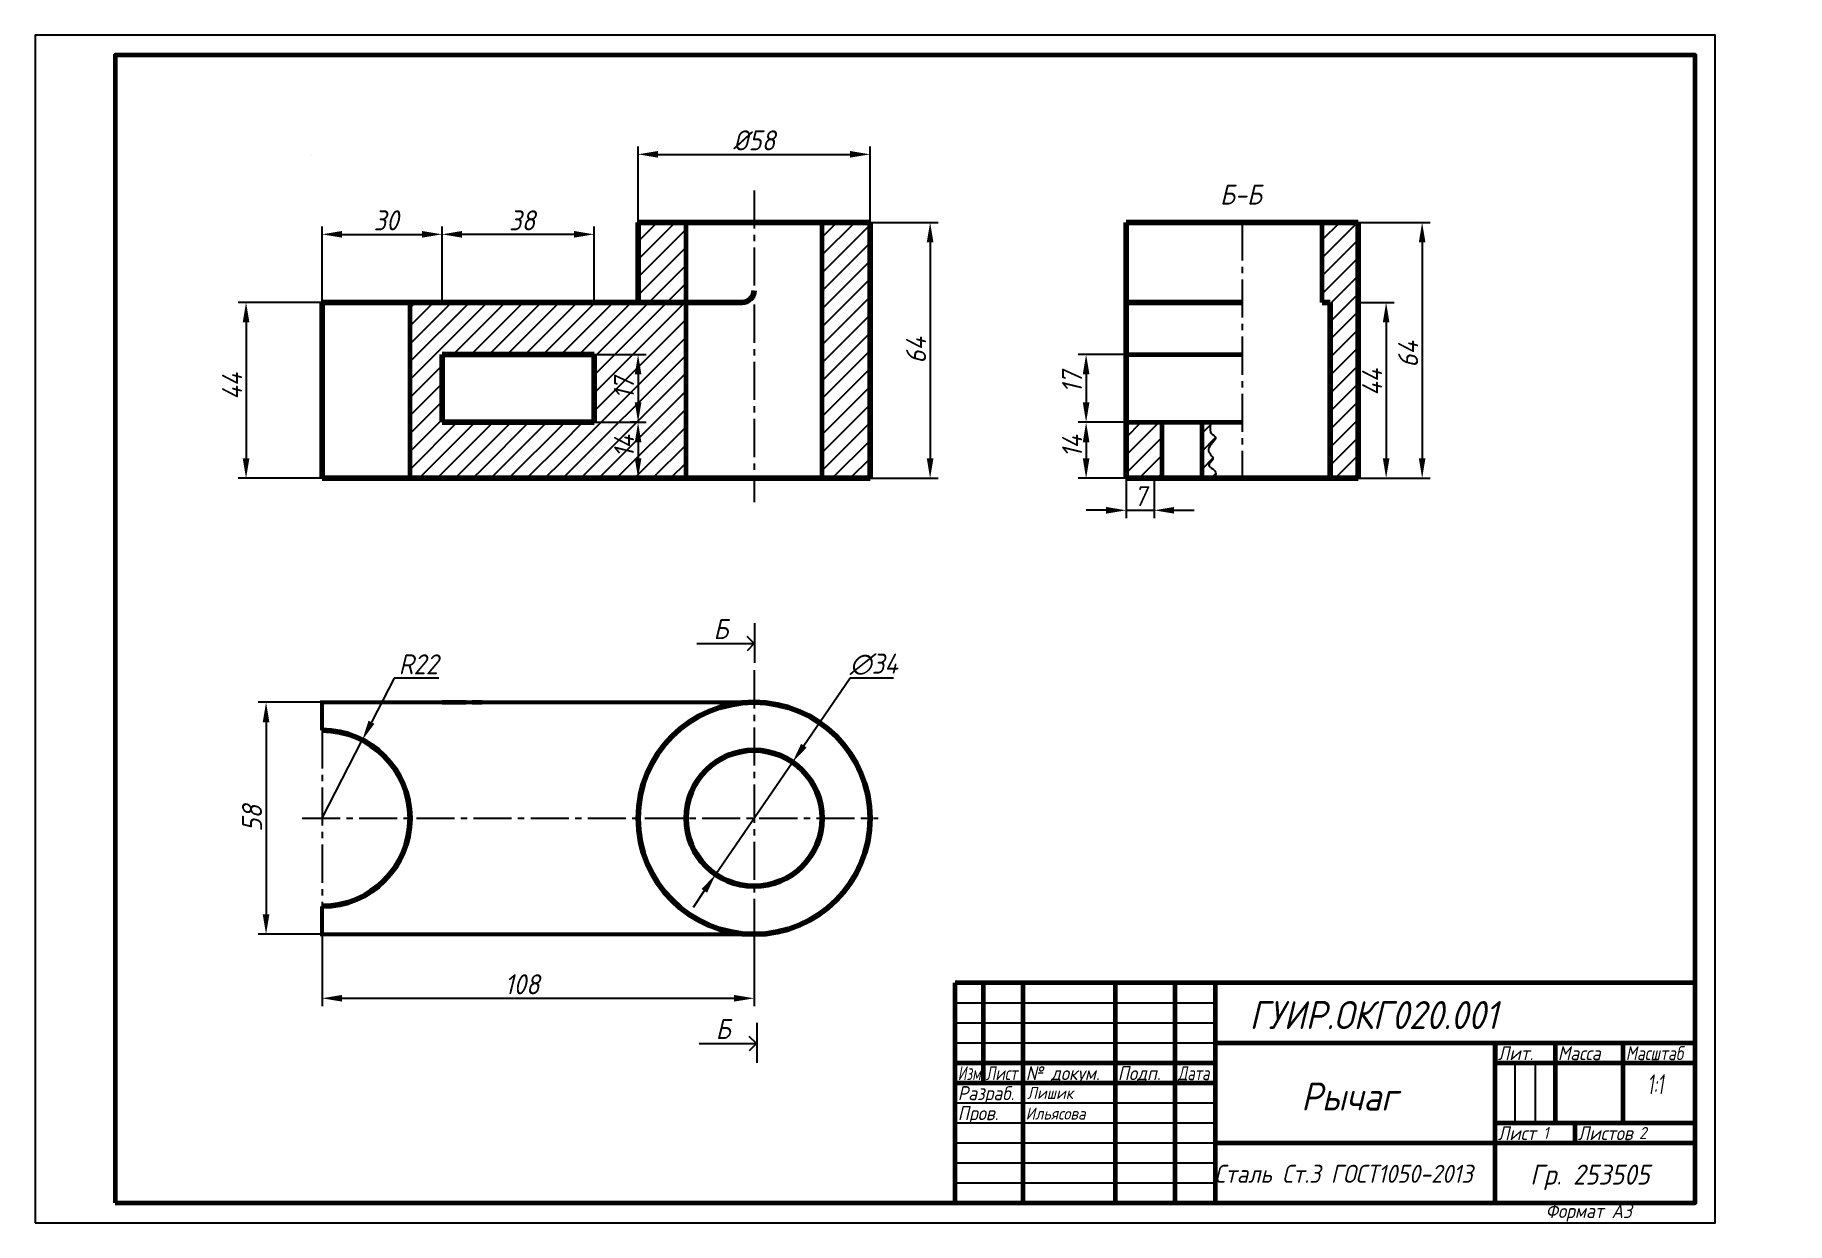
# Model space of a CAD drawing. Header units: millimetres. Extents: x 0 to 438, y 0 to 297.
import ezdxf
from ezdxf.enums import TextEntityAlignment as Align

# ---------------------------------------------------------------- set-up
doc = ezdxf.new("R2010")
doc.units = ezdxf.units.MM
doc.header["$LTSCALE"] = 0.5
doc.linetypes.add('ACAD_ISO02W100', pattern=[15, 12, -3])
doc.linetypes.add('осевая2', pattern=[28.575, 19.05, -3.175, 3.175, -3.175])
doc.layers.get('0').update_dxf_attribs({"lineweight": 60})
doc.layers.get('Defpoints').update_dxf_attribs({"color": 5})
doc.layers.add('1-оси', color=50, linetype='осевая2')
doc.layers.add('3-размеры', color=6, linetype='Continuous')
doc.layers.add('2-штриховка', color=7, linetype='Continuous', true_color=0x00c7c7)
doc.layers.add('4-текст', color=7, linetype='Continuous', true_color=0x00ad00)
doc.layers.add('штрих', color=51, linetype='ACAD_ISO02W100', lineweight=60)
doc.styles.get("Standard").update_dxf_attribs({"font": 'isocpeui.ttf', "width": 0.9})
doc.dimstyles.new('Standart', dxfattribs={"dimtxt": 5, "dimasz": 5, "dimexe": 2, "dimexo": 0, "dimgap": 1, "dimtad": 1, "dimtoh": 1, "dimdec": 0, "dimtxsty": 'Standard', "dimcen": 2.5, "dimadec": 0, "dimazin": 0, "dimtfac": 1, "dimtdec": 0, "dimtmove": 0, "dimatfit": 3, "dimldrblk": 'DOTSMALL', "dimfxl": 1, "dimarcsym": 0})
pattern_1 = [(45, (22.75, -3.827), (-2.245064, 2.245064), [])]

# ---------------------------------------------------------------- blocks, each defined once
blk = doc.blocks.new('*D2')
at = {"layer": '3-размеры', "color": 0, "lineweight": -2, "transparency": 16777216}
for p, q in [((71.75, 230.17), (50.75, 230.17)), ((52.75, 225.17), (52.75, 191.17)), ((71.75, 186.17), (50.75, 186.17))]:
    blk.add_line(p, q, dxfattribs=at)
at = {"layer": '3-размеры', "color": 0, "transparency": 16777216}
for points in [[(51.92, 225.17), (53.58, 225.17), (52.75, 230.17)], [(51.92, 191.17), (53.58, 191.17), (52.75, 186.17)]]:
    blk.add_solid(points, dxfattribs=at)
at = {"layer": 'Defpoints', "color": 0, "transparency": 16777216}
for p in [(71.75, 230.17), (52.75, 186.17), (71.75, 186.17)]:
    blk.add_point(p, dxfattribs=at)
at = {"layer": '3-размеры', "color": 0, "transparency": 16777216, "insert": (49.25, 209.17), "char_height": 5, "attachment_point": 5, "rotation": 90}
blk.add_mtext('44', dxfattribs=at)
blk = doc.blocks.new('_DotSmall')
at = {"color": 0, "linetype": 'ByBlock', "const_width": 0.5}
blk.add_lwpolyline([(-0.0625, 0, 1), (0.0625, 0, 1)], format="xyb", close=True, dxfattribs=at)
blk = doc.blocks.new('*D3')
at = {"layer": '3-размеры', "color": 0, "lineweight": -2, "transparency": 16777216}
for p, q in [((71.75, 230.17), (71.75, 249.17)), ((76.75, 247.17), (96.75, 247.17)), ((101.75, 230.17), (101.75, 249.17))]:
    blk.add_line(p, q, dxfattribs=at)
at = {"layer": '3-размеры', "color": 0, "transparency": 16777216}
for points in [[(76.75, 248.01), (76.75, 246.34), (71.75, 247.17)], [(96.75, 248.01), (96.75, 246.34), (101.75, 247.17)]]:
    blk.add_solid(points, dxfattribs=at)
at = {"layer": 'Defpoints', "color": 0, "transparency": 16777216}
for p in [(101.75, 247.17), (71.75, 230.17), (101.75, 230.17)]:
    blk.add_point(p, dxfattribs=at)
at = {"layer": '3-размеры', "color": 0, "transparency": 16777216, "insert": (87.75, 250.67), "char_height": 5, "attachment_point": 5}
blk.add_mtext('30', dxfattribs=at)
blk = doc.blocks.new('*D4')
at = {"layer": '3-размеры', "color": 0, "lineweight": -2, "transparency": 16777216}
for p, q in [((208.75, 250.17), (225.75, 250.17)), ((223.75, 245.17), (223.75, 191.17)), ((208.75, 186.17), (225.75, 186.17))]:
    blk.add_line(p, q, dxfattribs=at)
at = {"layer": '3-размеры', "color": 0, "transparency": 16777216}
for points in [[(222.92, 245.17), (224.58, 245.17), (223.75, 250.17)], [(222.92, 191.17), (224.58, 191.17), (223.75, 186.17)]]:
    blk.add_solid(points, dxfattribs=at)
at = {"layer": 'Defpoints', "color": 0, "transparency": 16777216}
for p in [(208.75, 250.17), (208.75, 186.17), (223.75, 186.17)]:
    blk.add_point(p, dxfattribs=at)
at = {"layer": '3-размеры', "color": 0, "transparency": 16777216, "insert": (220.25, 218.17), "char_height": 5, "attachment_point": 5, "rotation": 90}
blk.add_mtext('64', dxfattribs=at)
blk = doc.blocks.new('*D5')
at = {"layer": '3-размеры', "color": 0, "lineweight": -2, "transparency": 16777216}
for p, q in [((139.75, 217.17), (152.75, 217.17)), ((150.75, 212.17), (150.75, 205.17)), ((139.75, 200.17), (152.75, 200.17))]:
    blk.add_line(p, q, dxfattribs=at)
at = {"layer": '3-размеры', "color": 0, "transparency": 16777216}
for points in [[(149.92, 212.17), (151.58, 212.17), (150.75, 217.17)], [(149.92, 205.17), (151.58, 205.17), (150.75, 200.17)]]:
    blk.add_solid(points, dxfattribs=at)
at = {"layer": 'Defpoints', "color": 0, "transparency": 16777216}
for p in [(139.75, 217.17), (139.75, 200.17), (150.75, 200.17)]:
    blk.add_point(p, dxfattribs=at)
at = {"layer": '3-размеры', "color": 0, "transparency": 16777216, "insert": (147.22, 208.67), "char_height": 5, "attachment_point": 5, "rotation": 90}
blk.add_mtext('17', dxfattribs=at)
blk = doc.blocks.new('*D6')
at = {"layer": '3-размеры', "color": 0, "lineweight": -2, "transparency": 16777216}
for p, q in [((150.75, 200.17), (148.75, 200.17)), ((150.75, 195.17), (150.75, 191.17)), ((150.75, 186.17), (148.75, 186.17))]:
    blk.add_line(p, q, dxfattribs=at)
at = {"layer": '3-размеры', "color": 0, "transparency": 16777216}
for points in [[(149.92, 195.17), (151.58, 195.17), (150.75, 200.17)], [(149.92, 191.17), (151.58, 191.17), (150.75, 186.17)]]:
    blk.add_solid(points, dxfattribs=at)
at = {"layer": 'Defpoints', "color": 0, "transparency": 16777216}
for p in [(150.75, 200.17), (150.75, 186.17), (150.75, 186.17)]:
    blk.add_point(p, dxfattribs=at)
at = {"layer": '3-размеры', "color": 0, "transparency": 16777216, "insert": (147.25, 194.17), "char_height": 5, "attachment_point": 5, "rotation": 90}
blk.add_mtext('14', dxfattribs=at)
blk = doc.blocks.new('*D7')
at = {"layer": '3-размеры', "color": 0, "lineweight": -2, "transparency": 16777216}
for p, q in [((150.75, 250.17), (150.75, 269.17)), ((155.75, 267.17), (203.75, 267.17)), ((208.75, 250.17), (208.75, 269.17))]:
    blk.add_line(p, q, dxfattribs=at)
at = {"layer": '3-размеры', "color": 0, "transparency": 16777216}
for points in [[(155.75, 268.01), (155.75, 266.34), (150.75, 267.17)], [(203.75, 268.01), (203.75, 266.34), (208.75, 267.17)]]:
    blk.add_solid(points, dxfattribs=at)
at = {"layer": 'Defpoints', "color": 0, "transparency": 16777216}
for p in [(208.75, 267.17), (150.75, 250.17), (208.75, 250.17)]:
    blk.add_point(p, dxfattribs=at)
at = {"layer": '3-размеры', "color": 0, "transparency": 16777216, "insert": (179.75, 270.67), "char_height": 5, "attachment_point": 5}
blk.add_mtext('%%c58', dxfattribs=at)
blk = doc.blocks.new('*D8')
at = {"layer": '3-размеры', "color": 0, "lineweight": -2, "transparency": 16777216}
for p, q in [((71.75, 130.17), (55.75, 130.17)), ((57.75, 125.17), (57.75, 77.17)), ((71.75, 72.17), (55.75, 72.17))]:
    blk.add_line(p, q, dxfattribs=at)
at = {"layer": '3-размеры', "color": 0, "transparency": 16777216}
for points in [[(56.92, 125.17), (58.58, 125.17), (57.75, 130.17)], [(56.92, 77.17), (58.58, 77.17), (57.75, 72.17)]]:
    blk.add_solid(points, dxfattribs=at)
at = {"layer": 'Defpoints', "color": 0, "transparency": 16777216}
for p in [(71.75, 130.17), (57.75, 72.17), (71.75, 72.17)]:
    blk.add_point(p, dxfattribs=at)
at = {"layer": '3-размеры', "color": 0, "transparency": 16777216, "insert": (54.25, 101.17), "char_height": 5, "attachment_point": 5, "rotation": 90}
blk.add_mtext('58', dxfattribs=at)
blk = doc.blocks.new('*D9')
at = {"layer": '3-размеры', "color": 0, "lineweight": -2, "transparency": 16777216}
for p, q in [((101.75, 247.17), (101.75, 249.17)), ((134.75, 247.17), (106.75, 247.17)), ((139.75, 230.17), (139.75, 249.17))]:
    blk.add_line(p, q, dxfattribs=at)
at = {"layer": '3-размеры', "color": 0, "transparency": 16777216}
for points in [[(106.75, 248.01), (106.75, 246.34), (101.75, 247.17)], [(134.75, 248.01), (134.75, 246.34), (139.75, 247.17)]]:
    blk.add_solid(points, dxfattribs=at)
at = {"layer": 'Defpoints', "color": 0, "transparency": 16777216}
for p in [(101.75, 247.17), (101.75, 247.17), (139.75, 230.17)]:
    blk.add_point(p, dxfattribs=at)
at = {"layer": '3-размеры', "color": 0, "transparency": 16777216, "insert": (121.75, 250.67), "char_height": 5, "attachment_point": 5}
blk.add_mtext('38', dxfattribs=at)
blk = doc.blocks.new('*D10')
at = {"layer": '3-размеры', "color": 0, "lineweight": -2, "transparency": 16777216}
for p, q in [((71.75, 72.17), (71.75, 54.17)), ((179.75, 72.17), (179.75, 54.17)), ((76.75, 56.17), (174.75, 56.17))]:
    blk.add_line(p, q, dxfattribs=at)
at = {"layer": '3-размеры', "color": 0, "transparency": 16777216}
for points in [[(76.75, 57.01), (76.75, 55.34), (71.75, 56.17)], [(174.75, 57.01), (174.75, 55.34), (179.75, 56.17)]]:
    blk.add_solid(points, dxfattribs=at)
at = {"layer": 'Defpoints', "color": 0, "transparency": 16777216}
for p in [(71.75, 72.17), (179.75, 72.17), (179.75, 56.17)]:
    blk.add_point(p, dxfattribs=at)
at = {"layer": '3-размеры', "color": 0, "transparency": 16777216, "insert": (121.75, 59.67), "char_height": 5, "attachment_point": 5}
blk.add_mtext('108', dxfattribs=at)
blk = doc.blocks.new('*D11')
at = {"layer": '3-размеры', "color": 0, "lineweight": -2, "transparency": 16777216}
for p, q in [((89.75, 136.17), (84.1, 125.18)), ((100.94, 136.17), (89.75, 136.17)), ((71.75, 101.17), (81.81, 120.74))]:
    blk.add_line(p, q, dxfattribs=at)
at = {"layer": '3-размеры', "color": 0, "transparency": 16777216}
blk.add_solid([(83.36, 125.56), (84.84, 124.8), (81.81, 120.74)], dxfattribs=at)
at = {"layer": 'Defpoints', "color": 0, "transparency": 16777216}
for p in [(81.81, 120.74), (71.75, 101.17)]:
    blk.add_point(p, dxfattribs=at)
at = {"layer": '3-размеры', "color": 0, "transparency": 16777216, "insert": (95.84, 139.67), "char_height": 5, "attachment_point": 5}
blk.add_mtext('R22', dxfattribs=at)
blk = doc.blocks.new('*D12')
at = {"layer": '3-размеры', "color": 0, "lineweight": -2, "transparency": 16777216}
for p, q in [((203.75, 136.17), (192.19, 119.32)), ((214.63, 136.17), (203.75, 136.17)), ((170.14, 87.15), (189.36, 115.19)), ((167.31, 83.03), (164.48, 78.91))]:
    blk.add_line(p, q, dxfattribs=at)
at = {"layer": '3-размеры', "color": 0, "transparency": 16777216}
for points in [[(191.5, 119.79), (192.88, 118.85), (189.36, 115.19)], [(166.62, 83.5), (168, 82.56), (170.14, 87.15)]]:
    blk.add_solid(points, dxfattribs=at)
at = {"layer": 'Defpoints', "color": 0, "transparency": 16777216}
for p in [(189.36, 115.19), (170.14, 87.15)]:
    blk.add_point(p, dxfattribs=at)
at = {"layer": '3-размеры', "color": 0, "transparency": 16777216, "insert": (209.69, 139.67), "char_height": 5, "attachment_point": 5}
blk.add_mtext('∅34', dxfattribs=at)
blk = doc.blocks.new('*D13')
at = {"layer": '3-размеры', "color": 0, "lineweight": -2, "transparency": 16777216}
for p, q in [((330.75, 250.17), (348.75, 250.17)), ((346.75, 245.17), (346.75, 191.17)), ((330.75, 186.17), (348.75, 186.17))]:
    blk.add_line(p, q, dxfattribs=at)
at = {"layer": '3-размеры', "color": 0, "transparency": 16777216}
for points in [[(345.92, 245.17), (347.58, 245.17), (346.75, 250.17)], [(345.92, 191.17), (347.58, 191.17), (346.75, 186.17)]]:
    blk.add_solid(points, dxfattribs=at)
at = {"layer": 'Defpoints', "color": 0, "transparency": 16777216}
for p in [(330.75, 250.17), (330.75, 186.17), (346.75, 186.17)]:
    blk.add_point(p, dxfattribs=at)
at = {"layer": '3-размеры', "color": 0, "transparency": 16777216, "insert": (343.25, 217.17), "char_height": 5, "attachment_point": 5, "rotation": 90}
blk.add_mtext('64', dxfattribs=at)
blk = doc.blocks.new('*D14')
at = {"layer": '3-размеры', "color": 0, "lineweight": -2, "transparency": 16777216}
for p, q in [((330.75, 230.17), (339.75, 230.17)), ((337.75, 225.17), (337.75, 191.17)), ((330.75, 186.17), (339.75, 186.17))]:
    blk.add_line(p, q, dxfattribs=at)
at = {"layer": '3-размеры', "color": 0, "transparency": 16777216}
for points in [[(336.92, 225.17), (338.58, 225.17), (337.75, 230.17)], [(336.92, 191.17), (338.58, 191.17), (337.75, 186.17)]]:
    blk.add_solid(points, dxfattribs=at)
at = {"layer": 'Defpoints', "color": 0, "transparency": 16777216}
for p in [(330.75, 230.17), (330.75, 186.17), (337.75, 186.17)]:
    blk.add_point(p, dxfattribs=at)
at = {"layer": '3-размеры', "color": 0, "transparency": 16777216, "insert": (334.25, 210.17), "char_height": 5, "attachment_point": 5, "rotation": 90}
blk.add_mtext('44', dxfattribs=at)
blk = doc.blocks.new('*D15')
at = {"layer": '3-размеры', "color": 0, "lineweight": -2, "transparency": 16777216}
for p, q in [((272.75, 200.17), (260.75, 200.17)), ((262.75, 195.17), (262.75, 191.17)), ((272.75, 186.17), (260.75, 186.17))]:
    blk.add_line(p, q, dxfattribs=at)
at = {"layer": '3-размеры', "color": 0, "transparency": 16777216}
for points in [[(261.92, 195.17), (263.58, 195.17), (262.75, 200.17)], [(261.92, 191.17), (263.58, 191.17), (262.75, 186.17)]]:
    blk.add_solid(points, dxfattribs=at)
at = {"layer": 'Defpoints', "color": 0, "transparency": 16777216}
for p in [(272.75, 200.17), (262.75, 186.17), (272.75, 186.17)]:
    blk.add_point(p, dxfattribs=at)
at = {"layer": '3-размеры', "color": 0, "transparency": 16777216, "insert": (259.25, 194.17), "char_height": 5, "attachment_point": 5, "rotation": 90}
blk.add_mtext('14', dxfattribs=at)
blk = doc.blocks.new('*D16')
at = {"layer": '3-размеры', "color": 0, "lineweight": -2, "transparency": 16777216}
for p, q in [((272.75, 217.17), (260.75, 217.17)), ((262.75, 212.17), (262.75, 205.17)), ((262.75, 200.17), (260.75, 200.17))]:
    blk.add_line(p, q, dxfattribs=at)
at = {"layer": '3-размеры', "color": 0, "transparency": 16777216}
for points in [[(261.92, 212.17), (263.58, 212.17), (262.75, 217.17)], [(261.92, 205.17), (263.58, 205.17), (262.75, 200.17)]]:
    blk.add_solid(points, dxfattribs=at)
at = {"layer": 'Defpoints', "color": 0, "transparency": 16777216}
for p in [(272.75, 217.17), (262.75, 200.17), (262.75, 200.17)]:
    blk.add_point(p, dxfattribs=at)
at = {"layer": '3-размеры', "color": 0, "transparency": 16777216, "insert": (259.22, 210.17), "char_height": 5, "attachment_point": 5, "rotation": 90}
blk.add_mtext('17', dxfattribs=at)
blk = doc.blocks.new('*D17')
at = {"layer": '3-размеры', "color": 0, "lineweight": -2, "transparency": 16777216}
for p, q in [((272.75, 186.17), (272.75, 176.17)), ((279.75, 186.17), (279.75, 176.17)), ((267.75, 178.17), (262.75, 178.17)), ((272.75, 178.17), (279.75, 178.17)), ((284.75, 178.17), (289.75, 178.17))]:
    blk.add_line(p, q, dxfattribs=at)
at = {"layer": '3-размеры', "color": 0, "transparency": 16777216}
for points in [[(267.75, 179.01), (267.75, 177.34), (272.75, 178.17)], [(284.75, 179.01), (284.75, 177.34), (279.75, 178.17)]]:
    blk.add_solid(points, dxfattribs=at)
at = {"layer": 'Defpoints', "color": 0, "transparency": 16777216}
for p in [(272.75, 186.17), (279.75, 186.17), (279.75, 178.17)]:
    blk.add_point(p, dxfattribs=at)
at = {"layer": '3-размеры', "color": 0, "transparency": 16777216, "insert": (276.25, 181.71), "char_height": 5, "attachment_point": 5}
blk.add_mtext('7', dxfattribs=at)

msp = doc.modelspace()

# ---------------------------------------------------------------- hatches: boundary and pattern name
at = {"layer": '2-штриховка'}
h = msp.add_hatch(dxfattribs=at)
h.set_pattern_fill('ANSI31', color=256)
h.set_pattern_definition(pattern_1)
h.paths.add_polyline_path([(131.75, 200.17), (111.75, 200.17), (111.75, 186.17), (131.75, 186.17)])
h.paths.add_polyline_path([(55, 203.89), (55, 213.85), (43, 213.85), (43, 203.89)], flags=9)
h.paths.add_polyline_path([(82.82, 244.92), (92.15, 244.92), (92.15, 256.92), (82.82, 256.92)], flags=9)
h.paths.add_polyline_path([(226, 213.14), (226, 222.63), (214, 222.63), (214, 213.14)], flags=9)
h.paths.add_polyline_path([(152.94, 203.61), (152.94, 212.37), (140.94, 212.37), (140.94, 203.61)], flags=9)
h.paths.add_polyline_path([(153, 189.3), (153, 197.85), (141, 197.85), (141, 189.3)], flags=9)
h.paths.add_polyline_path([(172.34, 264.92), (186.03, 264.92), (186.03, 276.92), (172.34, 276.92)], flags=9)
h.paths.add_polyline_path([(60, 96.16), (60, 105.65), (48, 105.65), (48, 96.16)], flags=9)
h.paths.add_polyline_path([(116.82, 143.92), (126.15, 143.92), (126.15, 155.92), (116.82, 155.92)], flags=9)
h.paths.add_polyline_path([(116.74, 244.92), (126.23, 244.92), (126.23, 256.92), (116.74, 256.92)], flags=9)
h.paths.add_polyline_path([(85.46, 143.92), (95.26, 143.92), (95.26, 155.92), (85.46, 155.92)], flags=9)
h.paths.add_polyline_path([(115.16, 53.92), (126.98, 53.92), (126.98, 65.92), (115.16, 65.92)], flags=9)
h.paths.add_polyline_path([(150.44, 111.29), (150.44, 119.69), (138.44, 119.69), (138.44, 111.29)], flags=9)
h.paths.add_polyline_path([(150.44, 96.24), (150.44, 105.57), (138.44, 105.57), (138.44, 96.24)], flags=9)
h.paths.add_polyline_path([(88.97, 133.92), (102.19, 133.92), (102.19, 145.92), (88.97, 145.92)], flags=9)
h.paths.add_polyline_path([(202.37, 133.92), (216.05, 133.92), (216.05, 145.92), (202.37, 145.92)], flags=9)
h.paths.add_polyline_path([(349, 212.14), (349, 221.63), (337, 221.63), (337, 212.14)], flags=9)
h.paths.add_polyline_path([(340, 204.89), (340, 214.85), (328, 214.85), (328, 204.89)], flags=9)
h.paths.add_polyline_path([(265, 189.3), (265, 197.85), (253, 197.85), (253, 189.3)], flags=9)
h.paths.add_polyline_path([(264.94, 205.11), (264.94, 213.87), (252.94, 213.87), (252.94, 205.11)], flags=9)
h.paths.add_polyline_path([(272.31, 175.99), (278.74, 175.99), (278.74, 187.99), (272.31, 187.99)], flags=9)
h.paths.add_polyline_path([(387.55, 16), (399.19, 16), (399.19, 21.25), (387.55, 21.25)], flags=9)
h.paths.add_polyline_path([(407.55, 16), (423.72, 16), (423.72, 21.25), (407.55, 21.25)], flags=9)
h.paths.add_polyline_path([(419.55, 36), (437.95, 36), (437.95, 41.25), (419.55, 41.25)], flags=9)
h.paths.add_polyline_path([(402.55, 36), (416.36, 36), (416.36, 41.25), (402.55, 41.25)], flags=9)
h.paths.add_polyline_path([(387.55, 36), (398.1, 36), (398.1, 41.25), (387.55, 41.25)], flags=9)
h.paths.add_polyline_path([(252.28, 19.69), (264.99, 19.69), (264.99, 26.51), (252.28, 26.51)], flags=9)
h.paths.add_polyline_path([(252.28, 24.69), (270.05, 24.69), (270.05, 31.51), (252.28, 31.51)], flags=9)
h.paths.add_polyline_path([(307.41, 30.34), (318.67, 30.34), (318.67, 36.38), (307.41, 36.38)], flags=9)
h.paths.add_polyline_path([(292.55, 31), (304.73, 31), (304.73, 36.25), (292.55, 36.25)], flags=9)
h.paths.add_polyline_path([(269.28, 29.69), (290.15, 29.69), (290.15, 36.51), (269.28, 36.51)], flags=9)
h.paths.add_polyline_path([(259.55, 31), (269.54, 31), (269.54, 36.25), (259.55, 36.25)], flags=9)
h.paths.add_polyline_path([(252.55, 31), (260.76, 31), (260.76, 36.25), (252.55, 36.25)], flags=9)
h = msp.add_hatch(dxfattribs=at)
h.set_pattern_fill('ANSI31', color=256)
h.set_pattern_definition(pattern_1)
h.paths.add_polyline_path([(208.75, 250.17), (196.75, 250.17), (196.75, 186.17), (208.75, 186.17)])
h.paths.add_polyline_path([(162.75, 230.17), (93.75, 230.17), (93.75, 186.17), (111.75, 186.17), (111.75, 200.17), (101.75, 200.17), (101.75, 217.17), (139.75, 217.17), (139.75, 200.17), (131.75, 200.17), (131.75, 186.17), (162.75, 186.17)])
h.paths.add_polyline_path([(330.75, 250.17), (321.75, 250.17), (321.75, 230.17), (330.75, 230.17)])
h.paths.add_polyline_path([(330.75, 230.17), (323.75, 230.17), (323.75, 217.17), (330.75, 217.17)])
h.paths.add_polyline_path([(330.75, 217.17), (323.75, 217.17), (323.75, 200.17), (330.75, 200.17)])
h.paths.add_polyline_path([(330.75, 200.17), (323.75, 200.17), (323.75, 186.17), (330.75, 186.17)])
h.paths.add_polyline_path([(162.75, 250.17), (150.75, 250.17), (150.75, 230.17), (162.75, 230.17)])
h = msp.add_hatch(dxfattribs=at)
h.set_pattern_fill('ANSI31', color=256)
h.paths.add_polyline_path([(279.75, 200.17), (272.75, 200.17), (272.75, 186.17), (274.75, 186.17), (279.75, 186.17)])
h.paths.add_polyline_path([(281.75, 200.17), (279.75, 200.17), (279.75, 186.17), (281.75, 186.17)])
h = msp.add_hatch(dxfattribs=at)
h.set_pattern_fill('ANSI31', color=256)
edge = h.paths.add_edge_path()
edge.add_line((291.75, 186.17), (291.75, 200.17))
edge.add_spline(control_points=[(294, 200.17), (293, 197), (297, 197), (291.75, 193.17), (296, 191), (291.75, 189.28), (296, 188), (294.61, 186.17)], knot_values=[0, 0, 0, 0, 1, 2, 3, 4, 4.579416, 4.579416, 4.579416, 4.579416], degree=3, periodic=0)

# ---------------------------------------------------------------- linework, layer by layer
at = {"lineweight": 100}
for p, q in [((150.75, 250.17), (208.75, 250.17)), ((150.75, 250.17), (150.75, 230.17)), ((208.75, 250.17), (208.75, 186.17)), ((272.75, 186.17), (272.75, 250.17)), ((272.75, 250.17), (330.75, 250.17)), ((330.75, 250.17), (330.75, 186.17)), ((71.75, 186.17), (71.75, 230.17)), ((71.75, 230.17), (176.75, 230.17)), ((272.75, 230.17), (301.75, 230.17)), ((321.75, 230.17), (323.75, 230.17)), ((323.75, 186.17), (323.75, 230.17)), ((71.75, 186.17), (71.75, 218.17)), ((101.75, 217.17), (101.75, 200.17)), ((139.75, 217.17), (101.75, 217.17)), ((139.75, 200.17), (139.75, 217.17)), ((101.75, 200.17), (139.75, 200.17)), ((208.75, 186.17), (71.75, 186.17)), ((330.75, 186.17), (272.75, 186.17))]:
    msp.add_line(p, q, dxfattribs=at)
for p, q in [((162.75, 186.17), (162.75, 250.17)), ((196.75, 186.17), (196.75, 250.17)), ((321.75, 230.17), (321.75, 250.17)), ((93.75, 186.17), (93.75, 230.17)), ((101.75, 230.17), (101.75, 230.17)), ((272.75, 217.17), (301.75, 217.17)), ((272.75, 200.17), (301.75, 200.17)), ((281.75, 186.17), (281.75, 200.17)), ((291.75, 186.17), (291.75, 200.17)), ((365, 45), (365, 40))]:
    msp.add_line(p, q)
at = {"lineweight": 60}
for p, q in [((415, 60), (230, 60)), ((230, 5), (230, 60)), ((237, 60), (237, 35)), ((247, 5), (247, 60)), ((270, 60), (270, 5)), ((285, 5), (285, 60)), ((295, 60), (295, 5)), ((295, 45), (415, 45)), ((365, 5), (365, 45)), ((380, 45), (380, 25)), ((397, 25), (397, 45)), ((230, 40), (295, 40)), ((365, 40), (415, 40)), ((230, 35), (295, 35)), ((365, 25), (415, 25)), ((385, 20), (385, 25)), ((295, 20), (415, 20))]:
    msp.add_line(p, q, dxfattribs=at)
at = {"lineweight": -3}
for p, q in [((230, 55), (295, 55)), ((230, 50), (295, 50)), ((230, 45), (295, 45)), ((370, 25), (370, 40)), ((375, 40), (375, 25)), ((230, 30), (295, 30)), ((230, 25), (295, 25)), ((230, 20), (295, 20)), ((230, 15), (295, 15)), ((230, 10), (295, 10))]:
    msp.add_line(p, q, dxfattribs=at)
at = {"lineweight": 60}
msp.add_lwpolyline([(20, 5), (415, 5), (415, 292), (20, 292)], close=True, dxfattribs=at)
at = {"lineweight": 100, "const_width": 1}
for points in [[(71.75, 123.17), (71.75, 130.17), (179.75, 130.17)], [(179.75, 72.17), (71.75, 72.17), (71.75, 79.17)]]:
    msp.add_lwpolyline(points, dxfattribs=at)
at = {"lineweight": 100}
for radius in [29, 17]:
    msp.add_circle((179.75, 101.17), radius, dxfattribs=at)
for centre, radius, end in [((176.75, 233.17), 3, 0), ((71.75, 101.17), 22, 90)]:
    msp.add_arc(centre, radius, 270, end, dxfattribs=at)
at = {"layer": '1-оси'}
for p, q in [((179.75, 258.17), (179.75, 180.17)), ((301.75, 250.17), (301.75, 186.17)), ((179.75, 138.17), (179.75, 64.17)), ((71.75, 123.17), (71.75, 79.17)), ((66.75, 101.17), (210.75, 101.17))]:
    msp.add_line(p, q, dxfattribs=at)
at = {"layer": '2-штриховка'}
msp.add_open_spline([(294, 200.17), (293, 197), (297, 197), (291.75, 193.17), (296, 191), (291.75, 189.28), (296, 188), (294.61, 186.17)], degree=3, knots=[0, 0, 0, 0, 1, 2, 3, 4, 4.579416, 4.579416, 4.579416, 4.579416], dxfattribs=at)
at = {"layer": '3-размеры'}
for p, q in [((69, 267), (69, 267)), ((69, 267), (69, 267)), ((179.85, 150), (179.85, 140)), ((165.44, 144.84), (179.79, 144.84)), ((179.79, 144.84), (178, 146.63)), ((179.79, 144.84), (178, 143.05)), ((180.41, 50), (180.41, 40)), ((166, 44.84), (180.35, 44.84)), ((180.35, 44.84), (178.56, 46.63)), ((180.35, 44.84), (178.56, 43.05))]:
    msp.add_line(p, q, dxfattribs=at)
at = {"layer": 'Defpoints'}
msp.add_lwpolyline([(0, 0), (420, 0), (420, 297), (0, 297)], close=True, dxfattribs=at)
at = {"layer": 'штрих'}
for p, q in [((272.75, 186.17), (274.75, 186.17)), ((321.75, 186.17), (311.75, 186.17)), ((101.75, 130.17), (111.75, 130.17))]:
    msp.add_line(p, q, dxfattribs=at)

# ---------------------------------------------------------------- texts
at = {"lineweight": -3, "width": 0.9}
msp.add_text('Формат А3', height=3.5, dxfattribs=at).set_placement((377.6, 1.25))
at = {"layer": '3-размеры', "width": 0.9}
for s, p in [('Б-Б', (296.23, 254.62)), ('Б', (169.6, 146)), ('Б', (170.16, 46))]:
    msp.add_text(s, height=5, dxfattribs=at).set_placement(p)
at = {"layer": '4-текст', "width": 0.9}
for s, height, p in [('ГУИР.ОКГ020.001', 7, (303.59, 48.48)), ('Рычаг', 7, (316.52, 28.11)), ('Лишик', 3, (248, 31)), ('Ильясова', 3, (247.64, 25.85)), ('1', 3, (377, 21)), ('2', 3, (401, 21)), ('Сталь Ст.3 ГОСТ1050-2013 ', 4.5, (294.83, 10.04)), ('Гр. 253505', 5, (373.76, 9.59))]:
    msp.add_text(s, height=height, dxfattribs=at).set_placement(p)
at = {"layer": '4-текст', "lineweight": -3}
for s, width, p in [('Лит.', 0.9, (365.67, 40.7)), ('Масса', 0.9, (380.67, 40.7)), ('Масштаб', 0.8, (397.67, 40.7)), ('Изм.', 0.7, (230.67, 35.7)), ('Лист', 0.75, (237.67, 35.7)), ('№ докум.', 0.9, (247.67, 35.7)), ('Подп.', 0.9, (270.67, 35.7)), ('Дата', 0.75, (285.67, 35.7)), ('Разраб.', 0.9, (230.67, 30.7)), ('Пров.', 0.9, (230.67, 25.7)), ('Лист', 0.9, (365.67, 20.7)), ('Листов', 0.9, (385.67, 20.7))]:
    msp.add_text(s, height=3.5, dxfattribs=dict(at, width=width)).set_placement(p)
at = {"layer": '4-текст', "width": 0.535226}
msp.add_text('1:1', height=5, dxfattribs=at).set_placement((403.07, 32.19), (407.07, 32.19), align=Align.FIT)

# ---------------------------------------------------------------- dimensions: what is measured, and where the dimension line sits
at = {"layer": '3-размеры'}
dim = msp.add_linear_dim(base=(208.75, 267.17), p1=(150.75, 250.17), p2=(208.75, 250.17), text='%%c58', dimstyle='Standart', dxfattribs=at)
dim.commit()
dim.dimension.update_dxf_attribs({"geometry": '*D7', "text_midpoint": (179.75, 267.17), "dimtype": 160})
for base, p1, p2, picture, middle in [((101.75, 247.17), (71.75, 230.17), (101.75, 230.17), '*D3', (87.75, 247.17)), ((101.75, 247.17), (139.75, 230.17), (101.75, 247.17), '*D9', (121.75, 247.17)), ((279.75, 178.17), (272.75, 186.17), (279.75, 186.17), '*D17', (276.25, 178.17)), ((179.75, 56.17), (71.75, 72.17), (179.75, 72.17), '*D10', (121.75, 56.17))]:
    dim = msp.add_linear_dim(base=base, p1=p1, p2=p2, dimstyle='Standart', dxfattribs=at)
    dim.commit()
    dim.dimension.update_dxf_attribs({"geometry": picture, "text_midpoint": middle, "dimtype": 160})
for base, p1, p2, picture, middle in [((223.75, 186.17), (208.75, 250.17), (208.75, 186.17), '*D4', (223.75, 218.17)), ((346.75, 186.17), (330.75, 250.17), (330.75, 186.17), '*D13', (346.75, 217.17)), ((52.75, 186.17), (71.75, 230.17), (71.75, 186.17), '*D2', (52.75, 209.17)), ((337.75, 186.17), (330.75, 230.17), (330.75, 186.17), '*D14', (337.75, 210.17)), ((150.75, 200.17), (139.75, 217.17), (139.75, 200.17), '*D5', (150.75, 208.67)), ((262.75, 200.17), (272.75, 217.17), (262.75, 200.17), '*D16', (262.75, 210.17)), ((150.75, 186.17), (150.75, 200.17), (150.75, 186.17), '*D6', (150.75, 194.17)), ((262.75, 186.17), (272.75, 200.17), (272.75, 186.17), '*D15', (262.75, 194.17)), ((57.75, 72.17), (71.75, 130.17), (71.75, 72.17), '*D8', (57.75, 101.17))]:
    dim = msp.add_linear_dim(base=base, p1=p1, p2=p2, angle=90, dimstyle='Standart', dxfattribs=at)
    dim.commit()
    dim.dimension.update_dxf_attribs({"geometry": picture, "text_midpoint": middle, "dimtype": 160})
dim = msp.add_radius_dim(center=(71.75, 101.17), mpoint=(81.81, 120.74), dimstyle='Standart', dxfattribs=at)
dim.commit()
dim.dimension.update_dxf_attribs({"geometry": '*D11', "text_midpoint": (95.84, 136.17), "dimtype": 164})
dim = msp.add_diameter_dim_2p(p1=(170.14, 87.15), p2=(189.36, 115.19), dimstyle='Standart', dxfattribs=at)
dim.commit()
dim.dimension.update_dxf_attribs({"geometry": '*D12', "text_midpoint": (209.69, 136.17), "dimtype": 163})

doc.saveas('drawing.dxf')
